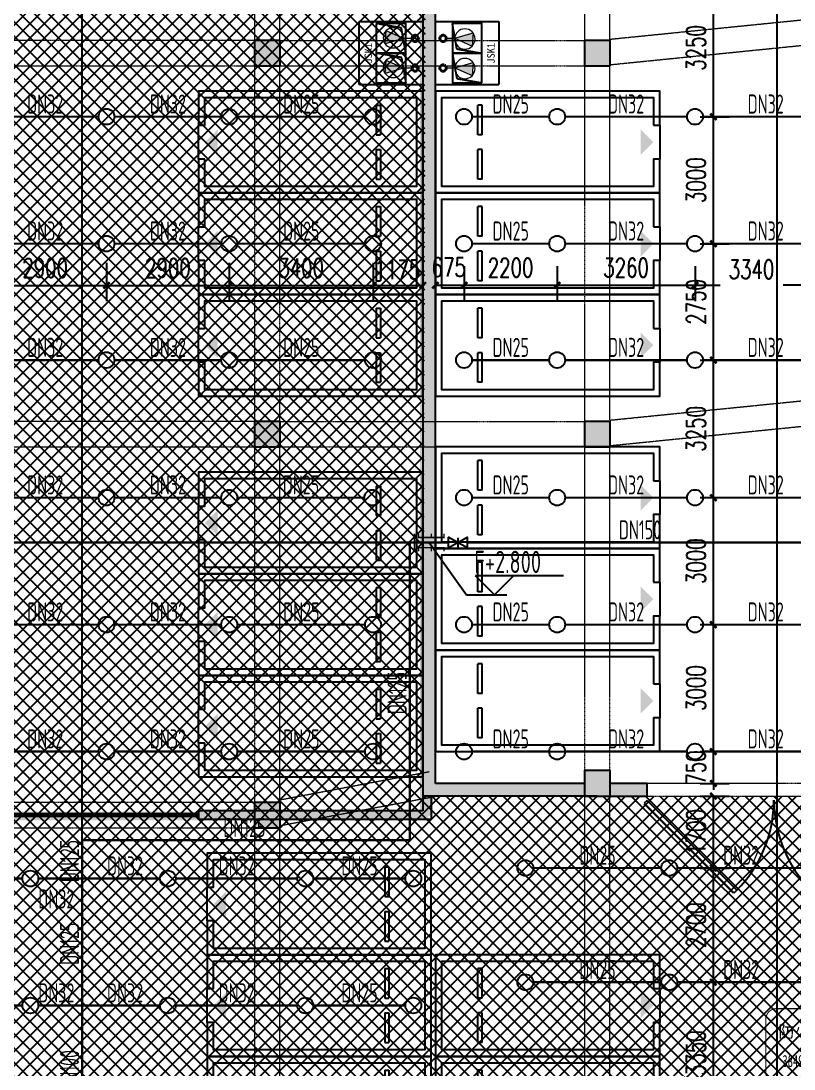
# Model space of a CAD drawing. Extents: x 6824721 to 16538177, y 2478193 to 6665639.
# Drawn here: x 8794641 to 8812914, y 2813701 to 2838464 of the extents above; entities that cross this region are included whole.
import ezdxf

# ---------------------------------------------------------------- set-up
doc = ezdxf.new("R2010")
doc.units = 0
doc.header["$LTSCALE"] = 10
for name, pattern in [('__DASH', [0.35, 0.25, -0.1]), ('DASH', [0.35, 0.25, -0.1]), ('DASHEDX2', [1.5, 1, -0.5]), ('排水', [1.1, 1, -0.1])]:
    doc.linetypes.add(name, pattern=pattern)
for name, color, linetype, lineweight in [('$0$A-PUB_HATCH', 8, 'Continuous', 0), ('GPS-污水', 2, '排水', 40), ('钢梁', 141, 'Continuous', 18)]:
    doc.layers.add(name, color=color, linetype=linetype, lineweight=lineweight)
for name, color, linetype in [('0-wo', 8, 'Continuous'), ('0-绿', 3, 'Continuous'), ('0-蓝', 5, 'Continuous'), ('00-停车位', 67, 'Continuous'), ('GPS文字_污水', 7, 'Continuous'), ('PUB_HATCH', 8, 'Continuous'), ('S-梁-虚线', 4, 'DASH'), ('W-EQUIP_喷头', 7, 'Continuous'), ('W-EQUIP_喷淋', 7, 'Continuous'), ('W-PIPE-喷淋中', 6, 'Continuous'), ('W-TEXT_喷淋', 7, 'Continuous'), ('W-TWT_DIM', 3, 'Continuous'), ('W-TWT_TEXT', 7, 'Continuous'), ('W-VALVE_喷淋', 7, 'Continuous'), ('WALL', 9, 'Continuous'), ('排水', 224, 'DASHEDX2'), ('画水辅助', 6, 'Continuous'), ('集水坑', 4, 'Continuous')]:
    doc.layers.add(name, color=color, linetype=linetype)
doc.styles.add('8B2_02', font='tssdeng.shx', dxfattribs={"width": 0.7, "bigfont": 'TSSDCHN.shx'})
doc.styles.add('_TCH_DIM_T3', font='SIMPLEX', dxfattribs={"width": 0.705882, "bigfont": 'GBCBIG'})
doc.styles.add('_TWT_PIPEDN', font='TSSDENG', dxfattribs={"width": 0.8, "height": 3.5, "bigfont": 'TSSDCHN'})
doc.styles.get("Standard").update_dxf_attribs({"font": 'TSSDENG.shx', "width": 0.7, "bigfont": 'TSSDCHN.shx'})
doc.styles.add('黑体', font='simhei.ttf', dxfattribs={"width": 0.65})
doc.dimstyles.new('_TWT_ARCH&&150', dxfattribs={"dimtxt": 446.25, "dimasz": 150, "dimexe": 375, "dimexo": 450, "dimgap": 189.375, "dimtad": 1, "dimdec": 0, "dimzin": 0, "dimdsep": 46, "dimtxsty": '_TCH_DIM_T3', "dimblk": 'ARCHTICK', "dimcen": 0.09, "dimclrt": 7, "dimazin": 2, "dimtfac": 1, "dimtdec": 0, "dimtix": 1, "dimtmove": 2, "dimatfit": 3, "dimfxl": 0, "dimtolj": 1, "dimtzin": 0, "dimarcsym": 0})

# ---------------------------------------------------------------- blocks, each defined once
blk = doc.blocks.new('y5')
at = {"layer": 'W-TWT_TEXT', "style": '8B2_02', "width": 0.7}
blk.add_text('F+2.800', height=525, dxfattribs=at).set_placement((7542, -264616, 3000))
blk = doc.blocks.new('l99')
at = {"layer": 'W-TWT_TEXT'}
for p, q in [((92541, -196910), (92091, -196460)), ((94175, -196460), (92091, -196460)), ((92541, -196910), (92991, -196460))]:
    blk.add_line(p, q, dxfattribs=at)
blk = doc.blocks.new('车位2400x5300')
at = {"layer": '00-停车位', "color": 251}
for p, q in [((-875, -1000), (-175, -1000)), ((-875, -1100), (-875, -1000)), ((-875, -1100), (-175, -1100)), ((-175, -1100), (-175, -1000)), ((175, -1000), (875, -1000)), ((175, -1100), (175, -1000)), ((175, -1100), (875, -1100)), ((875, -1100), (875, -1000)), ((400, -5300), (-400, -5300))]:
    blk.add_line(p, q, dxfattribs=at)
blk.add_lwpolyline([(400, -5150), (400, -5300), (1200, -5300), (1200, 0), (-1200, 0), (-1200, -5300), (-400, -5300), (-400, -5150), (-1050, -5150), (-1050, -150), (1050, -150), (1050, -5150), (400, -5150)], dxfattribs=at)
blk.add_lwpolyline([(0, -5150, 0, 600, 0), (0, -4850, 600, 600, 0)], format="xyseb", dxfattribs=at)
blk = doc.blocks.new('_FZH')
blk.add_lwpolyline([(-0.5, -0.5), (0.5, -0.5), (0.5, 0.5), (-0.5, 0.5)], close=True)
at = {"layer": 'PUB_HATCH'}
blk.add_solid([(-0.5, -0.5), (0.5, -0.5), (-0.5, 0.5), (0.5, 0.5)], dxfattribs=at)
blk = doc.blocks.new('$DorLib2D$00000091')
for p, q in [((-0.5, 0.0417), (-0.1464, 0.3952)), ((-0.1464, 0.3952), (-0.1582, 0.407)), ((0.1464, 0.3952), (0.1582, 0.407)), ((0.5, 0.0417), (0.1464, 0.3952)), ((-0.5, 0.0417), (-0.5118, 0.0535)), ((0.5, 0.0417), (0.5118, 0.0535))]:
    blk.add_line(p, q)
at = {"const_width": 0.00833}
for points in [[(-0.5118, 0.0535), (-0.1582, 0.407)], [(0.5118, 0.0535), (0.1582, 0.407)]]:
    blk.add_lwpolyline(points, dxfattribs=at)
for centre, start, end in [((-0.5, 0.0417), 0, 45), ((0.5, 0.0417), 135, 180)]:
    blk.add_arc(centre, 0.5, start, end)
blk = doc.blocks.new('$DorLib2D$00000213')
at = {"color": 0, "linetype": 'DASH', "const_width": 0.02}
blk.add_lwpolyline([(0.5, 0), (-0.5, 0)], dxfattribs=at)
blk = doc.blocks.new('$SB01_1')
h = blk.add_hatch(color=256)
h.dxf.hatch_style = 1
h.paths.add_polyline_path([(-0.381, -0.323), (0.5, 0), (-0.381, 0.323)])
h.paths.add_polyline_path([(0, 0), (0.002, 0), (0.002, 0.001), (0, 0.001)], flags=24)
h.paths.add_polyline_path([(0, -0.002), (0.003, -0.002), (0.003, -0.001), (0, -0.001)], flags=24)
h.paths.add_polyline_path([(0, -0.003), (0.003, -0.003), (0.003, -0.002), (0, -0.002)], flags=24)
for p, q in [((0.5, 0), (-0.381, 0.323)), ((-0.381, 0.323), (-0.381, -0.323)), ((0.5, 0), (-0.381, -0.323))]:
    blk.add_line(p, q)
blk.add_circle((0, 0), 0.5)
at = {"flags": 1}
for tag, p in [('UNIT', (0, 0)), ('SPEC', (0, -0.002)), ('WHAT', (0, -0.003))]:
    blk.add_attdef(tag, p, '', height=0.001, dxfattribs=at)
blk = doc.blocks.new('人防集水坑')
at = {"layer": 'GPS-污水', "color": 8, "linetype": '排水', "const_width": 35}
for points in [[(307486, 701151), (307284, 701151)], [(307486, 700451), (307284, 700451)]]:
    blk.add_lwpolyline(points, dxfattribs=at)
at = {"layer": 'GPS-污水', "color": 8, "linetype": '排水'}
for centre in [(307561, 701151), (307561, 700451)]:
    blk.add_circle(centre, 75, dxfattribs=at)
at = {"layer": '集水坑', "color": 8, "linetype": 'DASH', "ltscale": 0.5}
blk.add_lwpolyline([(306241, 700051), (306241, 701551), (307741, 701551), (307741, 700051)], close=True, dxfattribs=at)
at = {"layer": '集水坑', "color": 8, "linetype": 'Continuous', "ltscale": 0.5}
for points in [[(306641, 701501), (306641, 700801), (307341, 700801), (307341, 701501)], [(306641, 700801), (306641, 700101), (307341, 700101), (307341, 700801)]]:
    blk.add_lwpolyline(points, close=True, dxfattribs=at)
at = {"layer": '集水坑', "color": 8, "linetype": 'DASH', "ltscale": 0.5}
for points in [[(307341, 700801), (307237, 701397), (306641, 701501)], [(307347, 700101), (307243, 700697), (306647, 700801)]]:
    blk.add_lwpolyline(points, dxfattribs=at)
at = {"layer": '$0$A-PUB_HATCH', "color": 8, "linetype": '排水', "xscale": -480.0000000000002, "yscale": 480.0000000000002, "zscale": 480.0000000000002, "rotation": 176.2535374729293}
for p in [(307045, 701164, 0), (307045, 700464, 0)]:
    blk.add_blockref('$SB01_1', p, dxfattribs=at)
blk = doc.blocks.new('42pk')
at = {"layer": '排水', "color": 8, "linetype": 'DASH'}
for points in [[(502934, 735484, 0, 0, 0), (503646, 736196, 160, 0, 0), (504070, 736620, 0, 0, 0)], [(508706, 735484, 0, 0, 0), (507994, 736196, 160, 0, 0), (507569, 736620, 0, 0, 0)]]:
    blk.add_lwpolyline(points, format="xyseb", dxfattribs=at)
at = {"layer": '集水坑', "color": 8, "linetype": 'Continuous'}
blk.add_blockref('人防集水坑', (197925, 36674), dxfattribs=at)
at = {"layer": '集水坑', "color": 8, "linetype": 'Continuous', "rotation": 180}
blk.add_blockref('人防集水坑', (813706, 1438275), dxfattribs=at)
at = {"layer": '0-绿', "color": 8, "linetype": 'DASH', "style": '黑体'}
for p in [(504468, 737230, 0), (507367, 737230, 0)]:
    blk.add_text('JSK1', height=179.2, rotation=90, dxfattribs=at).set_placement(p)
blk = doc.blocks.new('rey 45')
at = {"layer": '0-蓝', "color": 6, "linetype": 'DASH', "ltscale": 3, "const_width": 50}
blk.add_lwpolyline([(11852, 712325), (16231, 712325, 0.414214), (16731, 712825), (16731, 715345, 0.414214), (16231, 715845), (11852, 715845, 0.414214), (11352, 715345), (11352, 712825, 0.414214)], format="xyb", close=True, dxfattribs=at)
at = {"layer": '0-绿', "color": 6, "linetype": 'DASH', "style": '黑体'}
blk.add_text('防火分区-5', height=563.3, dxfattribs=at).set_placement((11950, 714486))
at = {"layer": '0-绿', "color": 6, "linetype": 'DASH', "style": '黑体', "width": 0.65}
blk.add_text('3849.83m', height=563.3, dxfattribs=at).set_placement((12137, 713094))
blk = doc.blocks.new('wt 3')
blk.add_blockref('rey 45', (0, 0))
at = {"layer": '0-绿', "color": 6, "linetype": 'DASH', "style": '黑体', "width": 0.65}
blk.add_text('2', height=282, dxfattribs=at).set_placement((14244, 713469))
blk = doc.blocks.new('jkytk')
at = {"layer": 'WALL', "color": 1, "const_width": 200}
for points in [[(8466214, 2927322), (8499413, 2927322), (8499414, 2895497), (8498984, 2895497), (8498984, 2882851), (8498789, 2882851), (8498789, 2828322), (8482789, 2828322)], [(8498859, 2828327), (8482776, 2828327), (8482776, 2792327), (8498891, 2792327), (8498891, 2783328), (8504550, 2783328), (8512897, 2775813), (8515479, 2778680), (8515479, 2788843), (8565856, 2844792), (8558488, 2851427), (8549989, 2851427), (8549989, 2856072), (8515539, 2856072), (8515539, 2864326), (8498940, 2864325), (8498889, 2828327)]]:
    blk.add_lwpolyline(points, dxfattribs=at)
blk = doc.blocks.new('LIANGMOBAN')
at = {"layer": 'S-梁-虚线', "color": 8, "lineweight": 18}
for p, q in [((1930691, 132428), (1930691, 124028)), ((1931291, 124028), (1931291, 132428)), ((1938491, 132428), (1938491, 124028)), ((1939091, 124060), (1939091, 132428)), ((1939091, 124060), (1945891, 124745)), ((1939091, 123457), (1945891, 124142)), ((1930691, 124028), (1923491, 124028)), ((1931291, 124028), (1938491, 124028)), ((1923491, 123428), (1930691, 123428)), ((1930691, 123428), (1930691, 115028)), ((1931291, 115028), (1931291, 123428)), ((1931291, 123428), (1938491, 123428)), ((1938491, 123428), (1938491, 115028)), ((1939091, 115060), (1939091, 123428)), ((1939091, 115060), (1945891, 115745)), ((1930691, 115028), (1923491, 115028)), ((1931291, 115028), (1938491, 115028)), ((1939091, 114457), (1945891, 115142)), ((1923491, 114428), (1930691, 114428)), ((1930691, 114428), (1930691, 106028)), ((1931291, 106090), (1931291, 114428)), ((1931291, 114428), (1938491, 114428)), ((1938491, 114428), (1938491, 106778)), ((1939091, 106778), (1939091, 114428)), ((1931291, 106090), (1934816, 106755)), ((1945941, 106478), (1939966, 106478)), ((1930691, 106028), (1923491, 106028)), ((1931291, 105480), (1934994, 106178)), ((1938491, 106178), (1938491, 97028)), ((1939091, 97060), (1939091, 106178)), ((1939966, 106178), (1945941, 106178)), ((1923491, 105428), (1930691, 105428)), ((1930691, 105428), (1930691, 97028)), ((1931291, 97028), (1931291, 105428))]:
    blk.add_line(p, q, dxfattribs=at)
blk = doc.blocks.new('_ArchTick')
at = {"color": 0, "linetype": 'ByBlock', "const_width": 0.4}
blk.add_lwpolyline([(-0.5, -0.5), (0.5, 0.5)], dxfattribs=at)
blk = doc.blocks.new('*D521')
at = {"layer": 'Defpoints', "color": 0, "transparency": 16777216}
for p in [(8810247, 2821201), (8811007, 2821201), (8810247, 2820451)]:
    blk.add_point(p, dxfattribs=at)
at = {"layer": 'W-TWT_DIM', "color": 0, "lineweight": -2, "transparency": 16777216}
for p, q in [((8810697, 2821201), (8811382, 2821201)), ((8811007, 2821201), (8811007, 2821351)), ((8811007, 2820451), (8811007, 2821201)), ((8810697, 2820451), (8811382, 2820451)), ((8811007, 2820451), (8811007, 2820301))]:
    blk.add_line(p, q, dxfattribs=at)
at = {"layer": 'W-TWT_DIM', "color": 0, "lineweight": -2, "transparency": 16777216, "xscale": 150, "yscale": 150, "zscale": 150}
for p, rotation in [((8811007, 2821201), 270), ((8811007, 2820451), 90)]:
    blk.add_blockref('_ArchTick', p, dxfattribs=dict(at, rotation=rotation))
at = {"layer": 'W-TWT_DIM', "color": 7, "transparency": 16777216, "insert": (8810595, 2820826), "char_height": 446.2, "attachment_point": 5, "rotation": 90, "style": '_TCH_DIM_T3'}
blk.add_mtext('\\A1;750', dxfattribs=at)
blk = doc.blocks.new('*D522')
at = {"layer": 'Defpoints', "color": 0, "transparency": 16777216}
for p in [(8810247, 2824201), (8811007, 2824201), (8810247, 2821201)]:
    blk.add_point(p, dxfattribs=at)
at = {"layer": 'W-TWT_DIM', "color": 0, "lineweight": -2, "transparency": 16777216}
for p, q in [((8810697, 2824201), (8811382, 2824201)), ((8811007, 2821201), (8811007, 2824201)), ((8810697, 2821201), (8811382, 2821201))]:
    blk.add_line(p, q, dxfattribs=at)
at = {"layer": 'W-TWT_DIM', "color": 0, "lineweight": -2, "transparency": 16777216, "xscale": 150, "yscale": 150, "zscale": 150}
for p, rotation in [((8811007, 2824201), 90), ((8811007, 2821201), 270)]:
    blk.add_blockref('_ArchTick', p, dxfattribs=dict(at, rotation=rotation))
at = {"layer": 'W-TWT_DIM', "color": 7, "transparency": 16777216, "insert": (8810595, 2822701), "char_height": 446.2, "attachment_point": 5, "rotation": 90, "style": '_TCH_DIM_T3'}
blk.add_mtext('\\A1;3000', dxfattribs=at)
blk = doc.blocks.new('*D523')
at = {"layer": 'Defpoints', "color": 0, "transparency": 16777216}
for p in [(8810247, 2827201), (8811007, 2827201), (8810247, 2824201)]:
    blk.add_point(p, dxfattribs=at)
at = {"layer": 'W-TWT_DIM', "color": 0, "lineweight": -2, "transparency": 16777216}
for p, q in [((8810697, 2827201), (8811382, 2827201)), ((8811007, 2824201), (8811007, 2827201)), ((8810697, 2824201), (8811382, 2824201))]:
    blk.add_line(p, q, dxfattribs=at)
at = {"layer": 'W-TWT_DIM', "color": 0, "lineweight": -2, "transparency": 16777216, "xscale": 150, "yscale": 150, "zscale": 150}
for p, rotation in [((8811007, 2827201), 90), ((8811007, 2824201), 270)]:
    blk.add_blockref('_ArchTick', p, dxfattribs=dict(at, rotation=rotation))
at = {"layer": 'W-TWT_DIM', "color": 7, "transparency": 16777216, "insert": (8810595, 2825701), "char_height": 446.2, "attachment_point": 5, "rotation": 90, "style": '_TCH_DIM_T3'}
blk.add_mtext('\\A1;3000', dxfattribs=at)
blk = doc.blocks.new('*D524')
at = {"layer": 'Defpoints', "color": 0, "transparency": 16777216}
for p in [(8810247, 2830451), (8811007, 2830451), (8810247, 2827201)]:
    blk.add_point(p, dxfattribs=at)
at = {"layer": 'W-TWT_DIM', "color": 0, "lineweight": -2, "transparency": 16777216}
for p, q in [((8810697, 2830451), (8811382, 2830451)), ((8811007, 2827201), (8811007, 2830451)), ((8810697, 2827201), (8811382, 2827201))]:
    blk.add_line(p, q, dxfattribs=at)
at = {"layer": 'W-TWT_DIM', "color": 0, "lineweight": -2, "transparency": 16777216, "xscale": 150, "yscale": 150, "zscale": 150}
for p, rotation in [((8811007, 2830451), 90), ((8811007, 2827201), 270)]:
    blk.add_blockref('_ArchTick', p, dxfattribs=dict(at, rotation=rotation))
at = {"layer": 'W-TWT_DIM', "color": 7, "transparency": 16777216, "insert": (8810595, 2828826), "char_height": 446.2, "attachment_point": 5, "rotation": 90, "style": '_TCH_DIM_T3'}
blk.add_mtext('\\A1;3250', dxfattribs=at)
blk = doc.blocks.new('*D525')
at = {"layer": 'Defpoints', "color": 0, "transparency": 16777216}
for p in [(8810247, 2833201), (8811007, 2833201), (8810247, 2830451)]:
    blk.add_point(p, dxfattribs=at)
at = {"layer": 'W-TWT_DIM', "color": 0, "lineweight": -2, "transparency": 16777216}
for p, q in [((8810697, 2833201), (8811382, 2833201)), ((8811007, 2830451), (8811007, 2833201)), ((8810697, 2830451), (8811382, 2830451))]:
    blk.add_line(p, q, dxfattribs=at)
at = {"layer": 'W-TWT_DIM', "color": 0, "lineweight": -2, "transparency": 16777216, "xscale": 150, "yscale": 150, "zscale": 150}
for p, rotation in [((8811007, 2833201), 90), ((8811007, 2830451), 270)]:
    blk.add_blockref('_ArchTick', p, dxfattribs=dict(at, rotation=rotation))
at = {"layer": 'W-TWT_DIM', "color": 7, "transparency": 16777216, "insert": (8810595, 2831826), "char_height": 446.2, "attachment_point": 5, "rotation": 90, "style": '_TCH_DIM_T3'}
blk.add_mtext('\\A1;2750', dxfattribs=at)
blk = doc.blocks.new('*D526')
at = {"layer": 'Defpoints', "color": 0, "transparency": 16777216}
for p in [(8810247, 2836201), (8811007, 2836201), (8810247, 2833201)]:
    blk.add_point(p, dxfattribs=at)
at = {"layer": 'W-TWT_DIM', "color": 0, "lineweight": -2, "transparency": 16777216}
for p, q in [((8810697, 2836201), (8811382, 2836201)), ((8811007, 2833201), (8811007, 2836201)), ((8810697, 2833201), (8811382, 2833201))]:
    blk.add_line(p, q, dxfattribs=at)
at = {"layer": 'W-TWT_DIM', "color": 0, "lineweight": -2, "transparency": 16777216, "xscale": 150, "yscale": 150, "zscale": 150}
for p, rotation in [((8811007, 2836201), 90), ((8811007, 2833201), 270)]:
    blk.add_blockref('_ArchTick', p, dxfattribs=dict(at, rotation=rotation))
at = {"layer": 'W-TWT_DIM', "color": 7, "transparency": 16777216, "insert": (8810595, 2834701), "char_height": 446.2, "attachment_point": 5, "rotation": 90, "style": '_TCH_DIM_T3'}
blk.add_mtext('\\A1;3000', dxfattribs=at)
blk = doc.blocks.new('*D527')
at = {"layer": 'Defpoints', "color": 0, "transparency": 16777216}
for p in [(8810247, 2839451), (8811007, 2839451), (8810247, 2836201)]:
    blk.add_point(p, dxfattribs=at)
at = {"layer": 'W-TWT_DIM', "color": 0, "lineweight": -2, "transparency": 16777216}
for p, q in [((8810697, 2839451), (8811382, 2839451)), ((8811007, 2836201), (8811007, 2839451)), ((8810697, 2836201), (8811382, 2836201))]:
    blk.add_line(p, q, dxfattribs=at)
at = {"layer": 'W-TWT_DIM', "color": 0, "lineweight": -2, "transparency": 16777216, "xscale": 150, "yscale": 150, "zscale": 150}
for p, rotation in [((8811007, 2839451), 90), ((8811007, 2836201), 270)]:
    blk.add_blockref('_ArchTick', p, dxfattribs=dict(at, rotation=rotation))
at = {"layer": 'W-TWT_DIM', "color": 7, "transparency": 16777216, "insert": (8810595, 2837826), "char_height": 446.2, "attachment_point": 5, "rotation": 90, "style": '_TCH_DIM_T3'}
blk.add_mtext('\\A1;3250', dxfattribs=at)
blk = doc.blocks.new('*D1141')
at = {"layer": 'Defpoints', "color": 0, "transparency": 16777216}
for p in [(8810247, 2815751), (8811007, 2815751), (8810247, 2812401)]:
    blk.add_point(p, dxfattribs=at)
at = {"layer": 'W-TWT_DIM', "color": 0, "lineweight": -2, "transparency": 16777216}
for p, q in [((8810697, 2815751), (8811382, 2815751)), ((8811007, 2812401), (8811007, 2815751)), ((8810697, 2812401), (8811382, 2812401))]:
    blk.add_line(p, q, dxfattribs=at)
at = {"layer": 'W-TWT_DIM', "color": 0, "lineweight": -2, "transparency": 16777216, "xscale": 150, "yscale": 150, "zscale": 150}
for p, rotation in [((8811007, 2815751), 90), ((8811007, 2812401), 270)]:
    blk.add_blockref('_ArchTick', p, dxfattribs=dict(at, rotation=rotation))
at = {"layer": 'W-TWT_DIM', "color": 7, "transparency": 16777216, "insert": (8810595, 2814076), "char_height": 446.2, "attachment_point": 5, "rotation": 90, "style": '_TCH_DIM_T3'}
blk.add_mtext('\\A1;3350', dxfattribs=at)
blk = doc.blocks.new('*D1142')
at = {"layer": 'Defpoints', "color": 0, "transparency": 16777216}
for p in [(8810247, 2818451), (8811007, 2818451), (8810247, 2815751)]:
    blk.add_point(p, dxfattribs=at)
at = {"layer": 'W-TWT_DIM', "color": 0, "lineweight": -2, "transparency": 16777216}
for p, q in [((8810697, 2818451), (8811382, 2818451)), ((8811007, 2815751), (8811007, 2818451)), ((8810697, 2815751), (8811382, 2815751))]:
    blk.add_line(p, q, dxfattribs=at)
at = {"layer": 'W-TWT_DIM', "color": 0, "lineweight": -2, "transparency": 16777216, "xscale": 150, "yscale": 150, "zscale": 150}
for p, rotation in [((8811007, 2818451), 90), ((8811007, 2815751), 270)]:
    blk.add_blockref('_ArchTick', p, dxfattribs=dict(at, rotation=rotation))
at = {"layer": 'W-TWT_DIM', "color": 7, "transparency": 16777216, "insert": (8810595, 2817101), "char_height": 446.2, "attachment_point": 5, "rotation": 90, "style": '_TCH_DIM_T3'}
blk.add_mtext('\\A1;2700', dxfattribs=at)
blk = doc.blocks.new('*D1143')
at = {"layer": 'Defpoints', "color": 0, "transparency": 16777216}
for p in [(8810247, 2820151), (8811007, 2820151), (8810247, 2818451)]:
    blk.add_point(p, dxfattribs=at)
at = {"layer": 'W-TWT_DIM', "color": 0, "lineweight": -2, "transparency": 16777216}
for p, q in [((8810697, 2820151), (8811382, 2820151)), ((8811007, 2818451), (8811007, 2820151)), ((8810697, 2818451), (8811382, 2818451))]:
    blk.add_line(p, q, dxfattribs=at)
at = {"layer": 'W-TWT_DIM', "color": 0, "lineweight": -2, "transparency": 16777216, "xscale": 150, "yscale": 150, "zscale": 150}
for p, rotation in [((8811007, 2820151), 90), ((8811007, 2818451), 270)]:
    blk.add_blockref('_ArchTick', p, dxfattribs=dict(at, rotation=rotation))
at = {"layer": 'W-TWT_DIM', "color": 7, "transparency": 16777216, "insert": (8810595, 2819301), "char_height": 446.2, "attachment_point": 5, "rotation": 90, "style": '_TCH_DIM_T3'}
blk.add_mtext('\\A1;1700', dxfattribs=at)
blk = doc.blocks.new('*D1497')
at = {"layer": 'Defpoints', "color": 0, "transparency": 16777216}
for p in [(8793764, 2833201), (8796664, 2833201), (8796664, 2832216)]:
    blk.add_point(p, dxfattribs=at)
at = {"layer": 'W-TWT_DIM', "color": 0, "lineweight": -2, "transparency": 16777216}
for p, q in [((8793764, 2832751), (8793764, 2831841)), ((8796664, 2832751), (8796664, 2831841)), ((8793764, 2832216), (8796664, 2832216))]:
    blk.add_line(p, q, dxfattribs=at)
at = {"layer": 'W-TWT_DIM', "color": 0, "lineweight": -2, "transparency": 16777216, "xscale": 150, "yscale": 150, "zscale": 150, "rotation": 180}
blk.add_blockref('_ArchTick', (8793764, 2832216), dxfattribs=at)
at = {"layer": 'W-TWT_DIM', "color": 0, "lineweight": -2, "transparency": 16777216, "xscale": 150, "yscale": 150, "zscale": 150}
blk.add_blockref('_ArchTick', (8796664, 2832216), dxfattribs=at)
at = {"layer": 'W-TWT_DIM', "color": 7, "transparency": 16777216, "insert": (8795214, 2832628), "char_height": 446.2, "attachment_point": 5, "style": '_TCH_DIM_T3'}
blk.add_mtext('\\A1;2900', dxfattribs=at)
blk = doc.blocks.new('*D1498')
at = {"layer": 'Defpoints', "color": 0, "transparency": 16777216}
for p in [(8796664, 2833201), (8799564, 2833201), (8799564, 2832216)]:
    blk.add_point(p, dxfattribs=at)
at = {"layer": 'W-TWT_DIM', "color": 0, "lineweight": -2, "transparency": 16777216}
for p, q in [((8796664, 2832751), (8796664, 2831841)), ((8799564, 2832751), (8799564, 2831841)), ((8796664, 2832216), (8799564, 2832216))]:
    blk.add_line(p, q, dxfattribs=at)
at = {"layer": 'W-TWT_DIM', "color": 0, "lineweight": -2, "transparency": 16777216, "xscale": 150, "yscale": 150, "zscale": 150, "rotation": 180}
blk.add_blockref('_ArchTick', (8796664, 2832216), dxfattribs=at)
at = {"layer": 'W-TWT_DIM', "color": 0, "lineweight": -2, "transparency": 16777216, "xscale": 150, "yscale": 150, "zscale": 150}
blk.add_blockref('_ArchTick', (8799564, 2832216), dxfattribs=at)
at = {"layer": 'W-TWT_DIM', "color": 7, "transparency": 16777216, "insert": (8798114, 2832628), "char_height": 446.2, "attachment_point": 5, "style": '_TCH_DIM_T3'}
blk.add_mtext('\\A1;2900', dxfattribs=at)
blk = doc.blocks.new('*D1499')
at = {"layer": 'Defpoints', "color": 0, "transparency": 16777216}
for p in [(8799564, 2833201), (8802964, 2833201), (8802964, 2832216)]:
    blk.add_point(p, dxfattribs=at)
at = {"layer": 'W-TWT_DIM', "color": 0, "lineweight": -2, "transparency": 16777216}
for p, q in [((8799564, 2832751), (8799564, 2831841)), ((8802964, 2832751), (8802964, 2831841)), ((8799564, 2832216), (8802964, 2832216))]:
    blk.add_line(p, q, dxfattribs=at)
at = {"layer": 'W-TWT_DIM', "color": 0, "lineweight": -2, "transparency": 16777216, "xscale": 150, "yscale": 150, "zscale": 150, "rotation": 180}
blk.add_blockref('_ArchTick', (8799564, 2832216), dxfattribs=at)
at = {"layer": 'W-TWT_DIM', "color": 0, "lineweight": -2, "transparency": 16777216, "xscale": 150, "yscale": 150, "zscale": 150}
blk.add_blockref('_ArchTick', (8802964, 2832216), dxfattribs=at)
at = {"layer": 'W-TWT_DIM', "color": 7, "transparency": 16777216, "insert": (8801264, 2832628), "char_height": 446.2, "attachment_point": 5, "style": '_TCH_DIM_T3'}
blk.add_mtext('\\A1;3400', dxfattribs=at)
blk = doc.blocks.new('*D1500')
at = {"layer": 'Defpoints', "color": 0, "transparency": 16777216}
for p in [(8802964, 2833201), (8804139, 2833201), (8804139, 2832216)]:
    blk.add_point(p, dxfattribs=at)
at = {"layer": 'W-TWT_DIM', "color": 0, "lineweight": -2, "transparency": 16777216}
for p, q in [((8802964, 2832751), (8802964, 2831841)), ((8804139, 2832751), (8804139, 2831841)), ((8802964, 2832216), (8804139, 2832216))]:
    blk.add_line(p, q, dxfattribs=at)
at = {"layer": 'W-TWT_DIM', "color": 0, "lineweight": -2, "transparency": 16777216, "xscale": 150, "yscale": 150, "zscale": 150, "rotation": 180}
blk.add_blockref('_ArchTick', (8802964, 2832216), dxfattribs=at)
at = {"layer": 'W-TWT_DIM', "color": 0, "lineweight": -2, "transparency": 16777216, "xscale": 150, "yscale": 150, "zscale": 150}
blk.add_blockref('_ArchTick', (8804139, 2832216), dxfattribs=at)
at = {"layer": 'W-TWT_DIM', "color": 7, "transparency": 16777216, "insert": (8803537, 2832590), "char_height": 446.2, "attachment_point": 5, "style": '_TCH_DIM_T3'}
blk.add_mtext('\\A1;1175', dxfattribs=at)
blk = doc.blocks.new('*D1521')
at = {"layer": 'Defpoints', "color": 0, "transparency": 16777216}
for p in [(8804439, 2833119), (8805114, 2833119), (8805114, 2832220)]:
    blk.add_point(p, dxfattribs=at)
at = {"layer": 'W-TWT_DIM', "color": 0, "lineweight": -2, "transparency": 16777216}
for p, q in [((8804439, 2832669), (8804439, 2831845)), ((8805114, 2832669), (8805114, 2831845)), ((8804439, 2832220), (8805114, 2832220))]:
    blk.add_line(p, q, dxfattribs=at)
at = {"layer": 'W-TWT_DIM', "color": 0, "lineweight": -2, "transparency": 16777216, "xscale": 150, "yscale": 150, "zscale": 150, "rotation": 180}
blk.add_blockref('_ArchTick', (8804439, 2832220), dxfattribs=at)
at = {"layer": 'W-TWT_DIM', "color": 0, "lineweight": -2, "transparency": 16777216, "xscale": 150, "yscale": 150, "zscale": 150}
blk.add_blockref('_ArchTick', (8805114, 2832220), dxfattribs=at)
at = {"layer": 'W-TWT_DIM', "color": 7, "transparency": 16777216, "insert": (8804752, 2832647), "char_height": 446.2, "attachment_point": 5, "style": '_TCH_DIM_T3'}
blk.add_mtext('\\A1;675', dxfattribs=at)
blk = doc.blocks.new('*D1522')
at = {"layer": 'Defpoints', "color": 0, "transparency": 16777216}
for p in [(8805114, 2833119), (8807314, 2833119), (8807314, 2832220)]:
    blk.add_point(p, dxfattribs=at)
at = {"layer": 'W-TWT_DIM', "color": 0, "lineweight": -2, "transparency": 16777216}
for p, q in [((8805114, 2832669), (8805114, 2831845)), ((8807314, 2832669), (8807314, 2831845)), ((8805114, 2832220), (8807314, 2832220))]:
    blk.add_line(p, q, dxfattribs=at)
at = {"layer": 'W-TWT_DIM', "color": 0, "lineweight": -2, "transparency": 16777216, "xscale": 150, "yscale": 150, "zscale": 150, "rotation": 180}
blk.add_blockref('_ArchTick', (8805114, 2832220), dxfattribs=at)
at = {"layer": 'W-TWT_DIM', "color": 0, "lineweight": -2, "transparency": 16777216, "xscale": 150, "yscale": 150, "zscale": 150}
blk.add_blockref('_ArchTick', (8807314, 2832220), dxfattribs=at)
at = {"layer": 'W-TWT_DIM', "color": 7, "transparency": 16777216, "insert": (8806214, 2832633), "char_height": 446.2, "attachment_point": 5, "style": '_TCH_DIM_T3'}
blk.add_mtext('\\A1;2200', dxfattribs=at)
blk = doc.blocks.new('*D1523')
at = {"layer": 'Defpoints', "color": 0, "transparency": 16777216}
for p in [(8807314, 2833119), (8810574, 2833119), (8810574, 2832220)]:
    blk.add_point(p, dxfattribs=at)
at = {"layer": 'W-TWT_DIM', "color": 0, "lineweight": -2, "transparency": 16777216}
for p, q in [((8807314, 2832669), (8807314, 2831845)), ((8810574, 2832669), (8810574, 2831845)), ((8807314, 2832220), (8810574, 2832220))]:
    blk.add_line(p, q, dxfattribs=at)
at = {"layer": 'W-TWT_DIM', "color": 0, "lineweight": -2, "transparency": 16777216, "xscale": 150, "yscale": 150, "zscale": 150, "rotation": 180}
blk.add_blockref('_ArchTick', (8807314, 2832220), dxfattribs=at)
at = {"layer": 'W-TWT_DIM', "color": 0, "lineweight": -2, "transparency": 16777216, "xscale": 150, "yscale": 150, "zscale": 150}
blk.add_blockref('_ArchTick', (8810574, 2832220), dxfattribs=at)
at = {"layer": 'W-TWT_DIM', "color": 7, "transparency": 16777216, "insert": (8808944, 2832633), "char_height": 446.2, "attachment_point": 5, "style": '_TCH_DIM_T3'}
blk.add_mtext('\\A1;3260', dxfattribs=at)
blk = doc.blocks.new('*D1524')
at = {"layer": 'Defpoints', "color": 0, "transparency": 16777216}
for p in [(8810574, 2833119), (8813914, 2833119), (8813914, 2832220)]:
    blk.add_point(p, dxfattribs=at)
at = {"layer": 'W-TWT_DIM', "color": 0, "lineweight": -2, "transparency": 16777216}
for p, q in [((8810574, 2832669), (8810574, 2831845)), ((8813914, 2832669), (8813914, 2831845)), ((8810574, 2832220), (8811165, 2832220)), ((8813914, 2832220), (8812654, 2832220))]:
    blk.add_line(p, q, dxfattribs=at)
at = {"layer": 'W-TWT_DIM', "color": 0, "lineweight": -2, "transparency": 16777216, "xscale": 150, "yscale": 150, "zscale": 150, "rotation": 180}
blk.add_blockref('_ArchTick', (8810574, 2832220), dxfattribs=at)
at = {"layer": 'W-TWT_DIM', "color": 0, "lineweight": -2, "transparency": 16777216, "xscale": 150, "yscale": 150, "zscale": 150}
blk.add_blockref('_ArchTick', (8813914, 2832220), dxfattribs=at)
at = {"layer": 'W-TWT_DIM', "color": 7, "transparency": 16777216, "insert": (8811909, 2832595), "char_height": 446.2, "attachment_point": 5, "style": '_TCH_DIM_T3'}
blk.add_mtext('\\A1;3340', dxfattribs=at)
blk = doc.blocks.new('$TwtSys$00000125')
blk.add_circle((0, 0, 0), 1)
blk = doc.blocks.new('$VALVE$00000549')
at = {"const_width": 30}
for points in [[(-290, -176), (-290, 176)], [(40, 101), (-210, 101), (-210, 176)], [(40, 101), (40, 176)], [(40, 101), (290, 101), (290, 176)], [(-210, -174), (-210, -99), (40, -99)], [(40, -174), (40, -99)], [(290, -174), (290, -99), (40, -99)]]:
    blk.add_lwpolyline(points, dxfattribs=at)
blk = doc.blocks.new('$VALVE$00000296')
for points in [[(-125, 72), (-125, -72), (125, 72), (125, -72), (-125, 72)], [(0, 60), (0, -64)]]:
    blk.add_lwpolyline(points)
for p in [(-125, 0), (125, 0)]:
    blk.add_point(p)

msp = doc.modelspace()

# ---------------------------------------------------------------- hatches: boundary and pattern name
h = msp.add_hatch()
h.set_pattern_fill('ANSI37', color=8, scale=150)
h.set_pattern_definition([(45, (8303016.86, 2710265.2), (-168.3798, 168.3798), []), (135, (8303016.86, 2710265.2), (-168.3798, -168.3798), [])])
h.paths.add_polyline_path([(8824414.1, 2949451.5), (8824414.1, 2935151.5), (8842714.1, 2935151.5), (8842714.1, 2879526.5), (8827964.1, 2879526.5), (8827964.1, 2881476.5), (8830839.1, 2881476.5), (8830939.1, 2886876.5), (8804334.6, 2886876.5), (8804142.3, 2820149.7), (8833564.1, 2820152.3), (8833564.1, 2817714.5), (8841204.8, 2810768), (8839163.9, 2808501.4), (8843102.6, 2804955), (8820829.2, 2780217.9), (8820829.2, 2770055.4), (8785124.6, 2730401.5), (8708264.1, 2730401.5), (8708264.1, 2736351.5), (8695014.1, 2750701.5), (8695014.1, 2775001.5), (8703014.1, 2775002.8), (8703014.1, 2949451.5), (8712039.3, 2949451.5)])
at = {"layer": '0-wo'}
for points in [[(8804439.1, 2820449.7), (8804439.1, 2854301.5), (8804139.1, 2854301.5), (8804139.1, 2820149.7)], [(8808264.1, 2820151.5), (8807964.1, 2820151.5), (8807964.1, 2820450), (8804439.1, 2820449.7), (8804139.1, 2820149.7), (8808264.1, 2820150)], [(8808564.1, 2820450.1), (8808564.1, 2820151.5), (8808264.1, 2820151.5), (8808264.1, 2820150), (8809439.1, 2820150.1), (8809439.1, 2820450.1)]]:
    msp.add_hatch(color=8, dxfattribs=at).paths.add_polyline_path(points)
at = {"layer": 'W-PIPE-喷淋中'}
for points in [[(8796089.1, 2819107), (8796089.1, 2819133.2), (8796062.8, 2819133.2)], [(8796089.1, 2819107), (8796062.8, 2819107), (8796062.8, 2819133.2)], [(8803832.5, 2819107), (8803832.5, 2819080.7), (8803858.7, 2819080.7)], [(8803832.5, 2819107), (8803858.7, 2819107), (8803858.7, 2819080.7)]]:
    msp.add_hatch(color=256, dxfattribs=at).paths.add_polyline_path(points)

# ---------------------------------------------------------------- linework, layer by layer
at = {"layer": '0-wo', "color": 8}
for p, q in [((8804139.1, 2854301.5), (8804139.1, 2820149.7)), ((8804439.1, 2820449.7), (8804439.1, 2854301.5)), ((8807964.1, 2820450), (8804439.1, 2820449.7)), ((8809439.1, 2820450.1), (8808564.1, 2820450.1)), ((8809439.1, 2820150.1), (8809439.1, 2820450.1)), ((8808264.1, 2820150), (8804139.1, 2820149.7)), ((8804139.1, 2820149.7), (8804139.1, 2819801.5)), ((8804339.1, 2820149.7), (8804139.1, 2820149.7)), ((8804339.1, 2820149.7), (8804339.1, 2819601.5)), ((8808264.1, 2820150), (8809439.1, 2820150.1)), ((8804139.1, 2819801.5), (8798839.1, 2819801.5)), ((8798839.1, 2819801.5), (8798839.1, 2819601.5)), ((8798839.1, 2819601.5), (8804339.1, 2819601.5))]:
    msp.add_line(p, q, dxfattribs=at)
at = {"layer": '0-wo', "color": 8, "linetype": '__DASH', "ltscale": 1.5}
msp.add_lwpolyline([(8796089.1, 2756433.4), (8796089.1, 2937489)], dxfattribs=at)
msp.add_lwpolyline([(8782889.1, 2747876.5), (8788085.6, 2747876.5, 0.2125566), (8790315, 2748869.1), (8811743.5, 2772667.8, 0.185339), (8812514.1, 2774675.2), (8812514.1, 2867401.5)], format="xyb", dxfattribs=at)
at = {"layer": 'GPS文字_污水'}
msp.add_line((8804292.8, 2826141.3), (8805169.6, 2824904.4, 2120.2), dxfattribs=at)
at = {"layer": 'W-PIPE-喷淋中', "ltscale": 1.5, "const_width": 52.5}
for points in [[(8793951.6, 2836201.5), (8796476.6, 2836201.5)], [(8796851.6, 2836201.5), (8799376.6, 2836201.5)], [(8799751.6, 2836201.5), (8802776.6, 2836201.5)], [(8807126.6, 2836201.5), (8805301.6, 2836201.5)], [(8810386.6, 2836201.5), (8807501.6, 2836201.5)], [(8813726.6, 2836201.5), (8810761.6, 2836201.5)], [(8793951.6, 2833201.5), (8796476.6, 2833201.5)], [(8796851.6, 2833201.5), (8799376.6, 2833201.5)], [(8799751.6, 2833201.5), (8802776.6, 2833201.5)], [(8807126.6, 2833201.5), (8805301.6, 2833201.5)], [(8810386.6, 2833201.5), (8807501.6, 2833201.5)], [(8813726.6, 2833201.5), (8810761.6, 2833201.5)], [(8793951.6, 2830451.5), (8796476.6, 2830451.5)], [(8796851.6, 2830451.5), (8799376.6, 2830451.5)], [(8799751.6, 2830451.5), (8802776.6, 2830451.5)], [(8807126.6, 2830451.5), (8805301.6, 2830451.5)], [(8810386.6, 2830451.5), (8807501.6, 2830451.5)], [(8813726.6, 2830451.5), (8810761.6, 2830451.5)], [(8793951.6, 2827201.5), (8796476.6, 2827201.5)], [(8796851.6, 2827201.5), (8799376.6, 2827201.5)], [(8799751.6, 2827201.5), (8802760.1, 2827201.5)], [(8807126.6, 2827201.5), (8805301.6, 2827201.5)], [(8810386.6, 2827201.5), (8807501.6, 2827201.5)], [(8813726.6, 2827201.5), (8810761.6, 2827201.5)], [(8784542.8, 2826141.3), (8803832.5, 2826141.3)], [(8803832.5, 2826141.3), (8803832.5, 2819107)], [(8803832.5, 2826141.3), (8804739.1, 2826141.3)], [(8805189.1, 2826141.3), (8814790.8, 2826141.3)], [(8793951.6, 2824201.5), (8796476.6, 2824201.5)], [(8796851.6, 2824201.5), (8799376.6, 2824201.5)], [(8799751.6, 2824201.5), (8802776.6, 2824201.5)], [(8807126.6, 2824201.5), (8805301.6, 2824201.5)], [(8810386.6, 2824201.5), (8807501.6, 2824201.5)], [(8810761.6, 2824201.5), (8813726.6, 2824201.5)], [(8796476.6, 2821201.5), (8793951.6, 2821201.5)], [(8799376.6, 2821201.5), (8796851.6, 2821201.5)], [(8802776.6, 2821201.5), (8799751.6, 2821201.5)], [(8807126.6, 2821201.5), (8805301.6, 2821201.5)], [(8810386.6, 2821201.5), (8807501.6, 2821201.5)], [(8810761.6, 2821201.5), (8813726.6, 2821201.5)], [(8796089.1, 2819107), (8803832.5, 2819107)], [(8796089.1, 2819107), (8796089.1, 2818201.5)], [(8809776.6, 2818451.5), (8806751.6, 2818451.5)], [(8813176.6, 2818451.5), (8810151.6, 2818451.5)], [(8794676.6, 2818201.5), (8791901.6, 2818201.5)], [(8796089.1, 2818201.5), (8795051.6, 2818201.5)], [(8797926.6, 2818201.5), (8796089.1, 2818201.5)], [(8796089.1, 2818201.5), (8796089.1, 2815201.5)], [(8798301.6, 2818201.5), (8801176.6, 2818201.5)], [(8801551.6, 2818201.5), (8803726.6, 2818201.5)], [(8809776.6, 2815751.5), (8806751.6, 2815751.5)], [(8813176.6, 2815751.5), (8810151.6, 2815751.5)], [(8794676.6, 2815201.5), (8791901.6, 2815201.5)], [(8796089.1, 2815201.5), (8795051.6, 2815201.5)], [(8797926.6, 2815201.5), (8796089.1, 2815201.5)], [(8796089.1, 2815201.5), (8796089.1, 2812201.5)], [(8798301.6, 2815201.5), (8801176.6, 2815201.5)], [(8801551.6, 2815201.5), (8803726.6, 2815201.5)]]:
    msp.add_lwpolyline(points, dxfattribs=at)
at = {"layer": 'W-TWT_TEXT'}
msp.add_line((8805169.6, 2824904.4, 2120.2), (8806123.8, 2824904.4, 2120.2), dxfattribs=at)
at = {"layer": 'W-VALVE_喷淋', "const_width": 10}
msp.add_lwpolyline([(8804964.1, 2826246.8), (8804964.1, 2826029.8)], dxfattribs=at)

# ---------------------------------------------------------------- block references
msp.add_blockref('jkytk', (305383.7, -8645.8))
at = {"layer": '0-wo'}
msp.add_blockref('42pk', (8298472.7, 2100226.9), dxfattribs=at)
at = {"layer": '0-wo', "color": 8}
for name, p, xscale, yscale, zscale, rotation in [('_FZH', (8800464.1, 2837701.5), 600, 600, 600, 90), ('_FZH', (8808264.1, 2837701.5), 600, 600, 600, 90), ('_FZH', (8800464.1, 2828701.5), 600, 600, 600, 90), ('_FZH', (8808264.1, 2828701.5), 600, 600, 600, 90), ('_FZH', (8808264.1, 2820451.5), 600, 600, 600, 90), ('_FZH', (8800464.1, 2819701.5), 600, 600, 600, 90), ('$DorLib2D$00000091', (8812439.1, 2820300.4), 6000, 6000, 300, 180.0050825006123), ('$DorLib2D$00000213', (8796089.1, 2819701.5), 5500, 5500, 200, 359.9999999895497)]:
    msp.add_blockref(name, p, dxfattribs=dict(at, xscale=xscale, yscale=yscale, zscale=zscale, rotation=rotation))
for p, rotation in [((8804139.1, 2835601.5), 270), ((8804439.1, 2835601.5), 90), ((8804139.1, 2833201.5), 270), ((8804439.1, 2833201.5), 90), ((8804139.1, 2830801.5), 270), ((8804439.1, 2830801.5), 90), ((8804439.1, 2827201.5), 90), ((8804139.1, 2826601.5), 270), ((8804439.1, 2824801.5), 90), ((8804139.1, 2824201.5), 270), ((8804439.1, 2822401.5), 90), ((8804139.1, 2821801.5), 270), ((8804339.1, 2817601.5), 270), ((8804339.1, 2815201.5), 270), ((8804439.1, 2815201.5), 90), ((8804339.1, 2812801.5), 270), ((8804439.1, 2812801.5), 90)]:
    msp.add_blockref('车位2400x5300', p, dxfattribs=dict(at, rotation=rotation))
at = {"layer": '0-wo', "xscale": 0.5, "yscale": 0.5, "zscale": 0.5}
msp.add_blockref('wt 3', (8806570.9, 2457205.5), dxfattribs=at)
at = {"layer": 'W-EQUIP_喷头', "xscale": 187.5, "yscale": 187.5, "zscale": 187.5}
for p in [(8796664.1, 2836201.5), (8799564.1, 2836201.5), (8802964.1, 2836201.5), (8805114.1, 2836201.5), (8807314.1, 2836201.5), (8810574.1, 2836201.5), (8796664.1, 2833201.5), (8799564.1, 2833201.5), (8802964.1, 2833201.5), (8805114.1, 2833201.5), (8807314.1, 2833201.5), (8810574.1, 2833201.5), (8796664.1, 2830451.5), (8799564.1, 2830451.5), (8802964.1, 2830451.5), (8805114.1, 2830451.5), (8807314.1, 2830451.5), (8810574.1, 2830451.5), (8796664.1, 2827201.5), (8799564.1, 2827201.5), (8802947.6, 2827201.5), (8805114.1, 2827201.5), (8807314.1, 2827201.5), (8810574.1, 2827201.5), (8796664.1, 2824201.5), (8799564.1, 2824201.5), (8802964.1, 2824201.5), (8805114.1, 2824201.5), (8807314.1, 2824201.5), (8810574.1, 2824201.5), (8796664.1, 2821201.5), (8799564.1, 2821201.5), (8802964.1, 2821201.5), (8805114.1, 2821201.5), (8807314.1, 2821201.5), (8810574.1, 2821201.5), (8806564.1, 2818451.5), (8809964.1, 2818451.5), (8794864.1, 2818201.5), (8798114.1, 2818201.5), (8801364.1, 2818201.5), (8803914.1, 2818201.5), (8806564.1, 2815751.5), (8809964.1, 2815751.5), (8794864.1, 2815201.5), (8798114.1, 2815201.5), (8801364.1, 2815201.5), (8803914.1, 2815201.5)]:
    msp.add_blockref('$TwtSys$00000125', p, dxfattribs=at)
at = {"layer": 'W-EQUIP_喷淋', "xscale": 1.2, "yscale": -1.2, "zscale": 1.2}
msp.add_blockref('$VALVE$00000549', (8804292.8, 2826141.3), dxfattribs=at)
at = {"layer": 'W-VALVE_喷淋', "xscale": 1.8, "yscale": 1.8, "zscale": 1.8}
msp.add_blockref('$VALVE$00000296', (8804964.1, 2826141.3), dxfattribs=at)
at = {"layer": '画水辅助'}
for name, p in [('y5', (8797814.3, 3090035.6, -879.8)), ('l99', (8713292.2, 3021814.8, 2120.2))]:
    msp.add_blockref(name, p, dxfattribs=at)
at = {"layer": '钢梁', "color": 6}
msp.add_blockref('LIANGMOBAN', (6869472.7, 2713973), dxfattribs=at)

# ---------------------------------------------------------------- texts
at = {"layer": 'W-TEXT_喷淋', "style": '_TWT_PIPEDN', "width": 0.64}
for s, p in [('DN32', (8794787.6, 2836276.5)), ('DN32', (8797687.6, 2836276.5)), ('DN25', (8800837.6, 2836276.5)), ('DN25', (8805787.6, 2836276.5)), ('DN32', (8808517.6, 2836276.5)), ('DN32', (8811817.6, 2836276.5)), ('DN32', (8794787.6, 2833276.5)), ('DN32', (8797687.6, 2833276.5)), ('DN25', (8800837.6, 2833276.5)), ('DN25', (8805787.6, 2833276.5)), ('DN32', (8808517.6, 2833276.5)), ('DN32', (8811817.6, 2833276.5)), ('DN32', (8794787.6, 2830526.5)), ('DN32', (8797687.6, 2830526.5)), ('DN25', (8800837.6, 2830526.5)), ('DN25', (8805787.6, 2830526.5)), ('DN32', (8808517.6, 2830526.5)), ('DN32', (8811817.6, 2830526.5)), ('DN32', (8794787.6, 2827276.5)), ('DN32', (8797687.6, 2827276.5)), ('DN25', (8800829.4, 2827276.5)), ('DN25', (8805787.6, 2827276.5)), ('DN32', (8808517.6, 2827276.5)), ('DN32', (8811817.6, 2827276.5)), ('DN150', (8808774.4, 2826216.3)), ('DN32', (8794787.6, 2824276.5)), ('DN32', (8797687.6, 2824276.5)), ('DN25', (8800837.6, 2824276.5)), ('DN25', (8805787.6, 2824276.5)), ('DN32', (8808517.6, 2824276.5)), ('DN32', (8811817.6, 2824276.5)), ('DN32', (8794787.6, 2821276.5)), ('DN32', (8797687.6, 2821276.5)), ('DN25', (8800837.6, 2821276.5)), ('DN25', (8805787.6, 2821276.5)), ('DN32', (8808517.6, 2821276.5)), ('DN32', (8811817.6, 2821276.5)), ('DN125', (8799423.6, 2819182)), ('DN25', (8807837.6, 2818526.5)), ('DN32', (8811237.6, 2818526.5)), ('DN32', (8796675.1, 2818276.5)), ('DN32', (8799312.6, 2818276.5)), ('DN25', (8802212.6, 2818276.5)), ('DN32', (8795050.1, 2817494.6)), ('DN25', (8807837.6, 2815826.5)), ('DN32', (8811237.6, 2815826.5)), ('DN32', (8795050.1, 2815276.5)), ('DN32', (8796675.1, 2815276.5)), ('DN32', (8799312.6, 2815276.5)), ('DN25', (8802212.6, 2815276.5))]:
    msp.add_text(s, height=450, dxfattribs=at).set_placement(p)
for s, p in [('DN125', (8803757.5, 2822086.9)), ('DN125', (8796014.1, 2818117)), ('DN125', (8796014.1, 2816164.2)), ('DN100', (8796014.1, 2813164.2))]:
    msp.add_text(s, height=450, rotation=90, dxfattribs=at).set_placement(p)

# ---------------------------------------------------------------- dimensions: what is measured, and where the dimension line sits
at = {"layer": 'W-TWT_DIM'}
for p1, p2, distance, picture, middle in [((8810246.6, 2836201.5), (8810246.6, 2839451.5), -760.8, '*D527', (8810594.9, 2837826.5)), ((8810246.6, 2833201.5), (8810246.6, 2836201.5), -760.8, '*D526', (8810594.9, 2834701.5)), ((8810246.6, 2830451.5), (8810246.6, 2833201.5), -760.8, '*D525', (8810594.9, 2831826.5)), ((8793764.1, 2833201.5), (8796664.1, 2833201.5), -986, '*D1497', (8795214.1, 2832628)), ((8796664.1, 2833201.5), (8799564.1, 2833201.5), -986, '*D1498', (8798114.1, 2832628)), ((8799564.1, 2833201.5), (8802964.1, 2833201.5), -986, '*D1499', (8801264.1, 2832628)), ((8805114.1, 2833118.7), (8807314.1, 2833118.7), -898.4, '*D1522', (8806214.1, 2832632.9)), ((8807314.1, 2833118.7), (8810574.1, 2833118.7), -898.4, '*D1523', (8808944.1, 2832632.9)), ((8810246.6, 2827201.5), (8810246.6, 2830451.5), -760.8, '*D524', (8810594.9, 2828826.5)), ((8810246.6, 2824201.5), (8810246.6, 2827201.5), -760.8, '*D523', (8810594.9, 2825701.5)), ((8810246.6, 2821201.5), (8810246.6, 2824201.5), -760.8, '*D522', (8810594.9, 2822701.5)), ((8810246.6, 2820451.1), (8810246.6, 2821201.5), -760.8, '*D521', (8810594.9, 2820826.3)), ((8810246.6, 2818451.5), (8810246.6, 2820151.1), -760.8, '*D1143', (8810594.9, 2819301.3)), ((8810246.6, 2815751.5), (8810246.6, 2818451.5), -760.8, '*D1142', (8810594.9, 2817101.5)), ((8810246.6, 2812401.5), (8810246.6, 2815751.5), -760.8, '*D1141', (8810594.9, 2814076.5))]:
    dim = msp.add_aligned_dim(p1=p1, p2=p2, distance=distance, dimstyle='_TWT_ARCH&&150', dxfattribs=at)
    dim.commit()
    dim.dimension.update_dxf_attribs({"geometry": picture, "text_midpoint": middle})
for base, p1, p2, picture, middle in [((8804139.1, 2832215.5), (8802964.1, 2833201.5), (8804139.1, 2833201.5), '*D1500', (8803537.2, 2832589.7)), ((8805114.1, 2832220.4), (8804439.1, 2833118.7), (8805114.1, 2833118.7), '*D1521', (8804752.2, 2832647.2)), ((8813914.1, 2832220.4), (8810574.1, 2833118.7), (8813914.1, 2833118.7), '*D1524', (8811909.3, 2832595))]:
    dim = msp.add_linear_dim(base=base, p1=p1, p2=p2, angle=0, dimstyle='_TWT_ARCH&&150', dxfattribs=at)
    dim.commit()
    dim.dimension.update_dxf_attribs({"geometry": picture, "text_midpoint": middle, "dimtype": 129})

doc.saveas('drawing.dxf')
